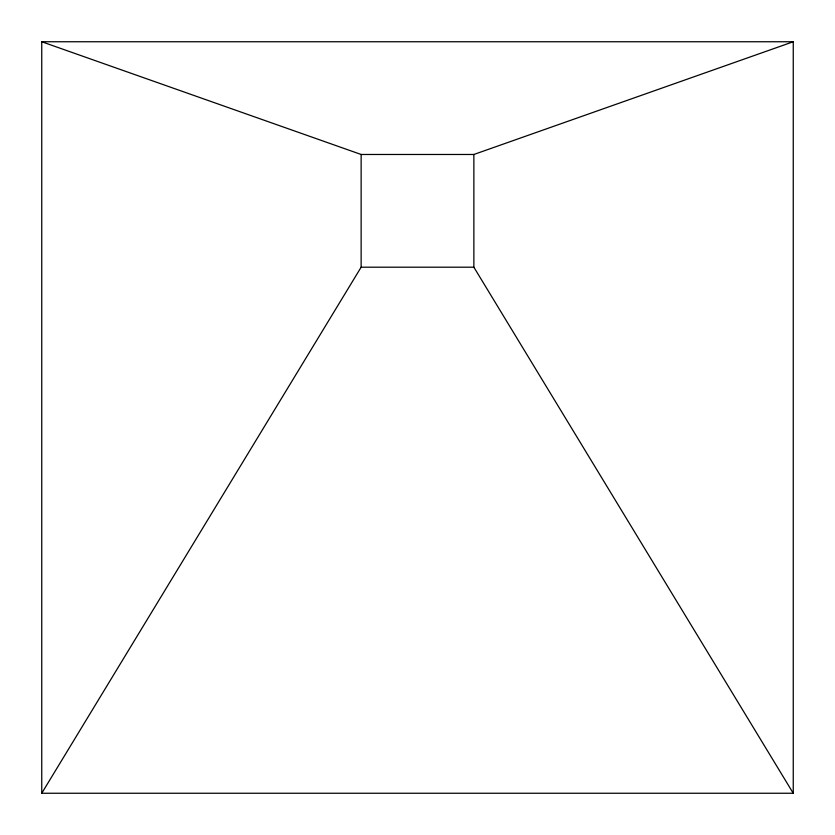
<?xml version="1.0" encoding="UTF-8"?>
<svg xmlns="http://www.w3.org/2000/svg" width="835" height="835" viewBox="0 0 835 835"><rect width="100%" height="100%" fill="white"/><g stroke="black" fill="none" stroke-linecap="round" stroke-linejoin="round"><path stroke-width="1.25" d="M41.75 793.25L361.137 267.2L361.137 154.475L41.75 41.75L41.75 793.25L793.25 793.25L793.25 41.75L41.75 41.75M361.137 154.475L473.862 154.475L793.25 41.75M361.137 267.2L473.862 267.2L793.25 793.25M473.862 154.475L473.862 267.2"/></g></svg>
